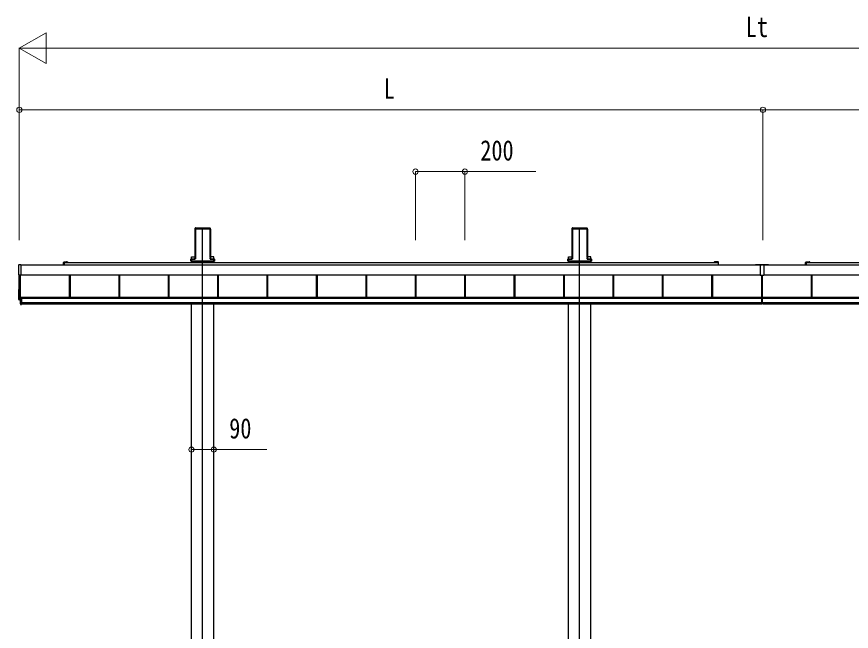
# Model space of a CAD drawing. Units: millimetres, scale not verified. Extents: x -12615 to 12615, y -8910 to 8910.
# Drawn here: x -5651 to -2273, y -3410 to -921 of the extents above; entities that cross this region are included whole.
import ezdxf
from ezdxf.enums import TextEntityAlignment as Align

# ---------------------------------------------------------------- set-up
doc = ezdxf.new("R2010")
doc.units = ezdxf.units.MM
doc.header["$LTSCALE"] = 40
for name, color, linetype in [('0-3_YKK_12', 2, 'Continuous'), ('0-4_YKK_13', 4, 'Continuous'), ('0-5_YKK_A1', 4, 'Continuous')]:
    doc.layers.add(name, color=color, linetype=linetype)
doc.layers.add('0-6_YKK_D', color=6, linetype='Continuous', lineweight=18)
doc.styles.add('ＭＳ ゴシック', font='')
doc.styles.get('ＭＳ ゴシック').set_extended_font_data('MS Gothic')

msp = doc.modelspace()

# ---------------------------------------------------------------- linework, layer by layer
at = {"layer": '0-3_YKK_12'}
for p, q in [((-4898.22, -4834.6), (-4898.22, -1777.45)), ((-3372.22, -4834.6), (-3372.22, -1777.45))]:
    msp.add_line(p, q, dxfattribs=at)
at = {"layer": '0-4_YKK_13'}
for p, q in [((-2660.22, -1924.48), (-2660.22, -1926.48)), ((-2660.22, -1924.48), (-2607.22, -1924.48)), ((-2607.22, -1926.48), (-2607.22, -1924.48)), ((-2660.22, -1926.48), (-2641.22, -1926.48)), ((-2641.22, -1926.48), (-2641.22, -1969.48)), ((-2626.22, -1926.48), (-2626.22, -1969.48)), ((-2626.22, -1926.48), (-2607.22, -1926.48)), ((-2626.22, -1969.48), (-2641.22, -1969.48))]:
    msp.add_line(p, q, dxfattribs=at)
at = {"layer": '0-5_YKK_A1'}
for p, q in [((-4929.47, -1782.8), (-4929.47, -1899.48)), ((-4929.11, -1776.95), (-4929.45, -1782.45)), ((-4928.67, -1777.42), (-4929.11, -1776.95)), ((-4928.61, -1776.48), (-4926.57, -1776.48)), ((-4928.61, -1776.48), (-4928.17, -1776.95)), ((-4928.59, -1893.42), (-4928.59, -1778.3)), ((-4928.09, -1777.98), (-4928.09, -1893.1)), ((-4926.26, -1776.81), (-4926.57, -1776.48)), ((-4926.26, -1776.81), (-4870.18, -1776.81)), ((-4925.72, -1779.95), (-4870.72, -1779.95)), ((-4925.72, -1901.31), (-4925.72, -1779.95)), ((-4870.18, -1776.81), (-4869.87, -1776.48)), ((-4869.87, -1776.48), (-4867.83, -1776.48)), ((-4868.34, -1893.1), (-4868.34, -1777.98)), ((-4868.27, -1776.95), (-4867.83, -1776.48)), ((-4867.85, -1778.3), (-4867.85, -1893.42)), ((-4867.33, -1776.95), (-4867.77, -1777.42)), ((-4867.33, -1776.95), (-4866.98, -1782.45)), ((-4866.97, -1782.8), (-4866.97, -1899.48)), ((-3403.47, -1782.8), (-3403.47, -1899.48)), ((-3403.11, -1776.95), (-3403.45, -1782.45)), ((-3402.67, -1777.42), (-3403.11, -1776.95)), ((-3402.61, -1776.48), (-3400.57, -1776.48)), ((-3402.61, -1776.48), (-3402.17, -1776.95)), ((-3402.59, -1893.42), (-3402.59, -1778.3)), ((-3402.09, -1777.98), (-3402.09, -1893.1)), ((-3400.26, -1776.81), (-3400.57, -1776.48)), ((-3400.26, -1776.81), (-3344.18, -1776.81)), ((-3399.72, -1779.95), (-3344.72, -1779.95)), ((-3399.72, -1901.31), (-3399.72, -1779.95)), ((-3344.18, -1776.81), (-3343.87, -1776.48)), ((-3343.87, -1776.48), (-3341.83, -1776.48)), ((-3342.34, -1893.1), (-3342.34, -1777.98)), ((-3342.27, -1776.95), (-3341.83, -1776.48)), ((-3341.85, -1778.3), (-3341.85, -1893.42)), ((-3341.33, -1776.95), (-3341.77, -1777.42)), ((-3341.33, -1776.95), (-3340.98, -1782.45)), ((-3340.97, -1782.8), (-3340.97, -1899.48)), ((-5460.72, -1926.37), (-5460.72, -1916.4)), ((-5458.22, -1913.9), (-5450.68, -1913.9)), ((-5458.22, -1916.4), (-2825.97, -1916.4)), ((-5458.22, -1916.7), (-5458.22, -1926.37)), ((-5444.47, -1916.4), (-5457.92, -1916.4)), ((-5449.76, -1913.9), (-5444.47, -1913.9)), ((-4946.09, -1910.22), (-4946.09, -1910.72)), ((-4946.09, -1910.72), (-4945.62, -1910.72)), ((-4945.62, -1910.22), (-4945.62, -1903.34)), ((-4943.63, -1910.22), (-4945.62, -1910.22)), ((-4945.62, -1910.22), (-4945.62, -1910.72)), ((-4943.63, -1910.72), (-4945.62, -1910.72)), ((-4945.59, -1902.38), (-4930.58, -1902.38)), ((-4943.63, -1903.43), (-4943.63, -1910.22)), ((-4930.05, -1903.43), (-4943.63, -1903.43)), ((-4943.63, -1910.22), (-4852.81, -1910.22)), ((-4943.63, -1910.72), (-4852.81, -1910.72)), ((-4943.62, -1910.22), (-4943.62, -1910.72)), ((-4943.42, -1893.04), (-4929.47, -1893.04)), ((-4943.42, -1902.38), (-4943.42, -1893.04)), ((-4943.42, -1916.4), (-4943.42, -1910.72)), ((-4943.22, -1910.72), (-4943.22, -1916.4)), ((-4942.22, -1910.38), (-4854.22, -1910.38)), ((-4929.48, -1899.83), (-4929.58, -1901.44)), ((-4929.06, -1901.99), (-4928.68, -1895.9)), ((-4928.18, -1895.93), (-4928.56, -1902.02)), ((-4867.88, -1902.02), (-4868.25, -1895.93)), ((-4867.76, -1895.9), (-4867.38, -1901.99)), ((-4853.02, -1893.04), (-4866.97, -1893.04)), ((-4866.95, -1899.83), (-4866.86, -1901.44)), ((-4866.38, -1902.93), (-4852.81, -1902.93)), ((-4852.81, -1903.43), (-4866.38, -1903.43)), ((-4865.86, -1902.38), (-4850.85, -1902.38)), ((-4853.22, -1910.72), (-4853.22, -1916.4)), ((-4853.02, -1902.38), (-4853.02, -1893.04)), ((-4853.02, -1916.4), (-4853.02, -1910.72)), ((-4852.81, -1902.93), (-4852.81, -1903.43)), ((-4852.81, -1910.22), (-4852.81, -1903.43)), ((-4850.81, -1910.22), (-4852.81, -1910.22)), ((-4852.81, -1910.22), (-4852.81, -1910.72)), ((-4850.81, -1910.72), (-4852.81, -1910.72)), ((-4850.81, -1903.34), (-4850.81, -1910.22)), ((-4850.81, -1910.22), (-4850.81, -1910.72)), ((-4850.35, -1910.72), (-4850.81, -1910.72)), ((-4850.35, -1910.22), (-4850.35, -1910.72)), ((-3420.09, -1910.22), (-3420.09, -1910.72)), ((-3420.09, -1910.72), (-3419.62, -1910.72)), ((-3419.62, -1910.22), (-3419.62, -1903.34)), ((-3417.63, -1910.22), (-3419.62, -1910.22)), ((-3419.62, -1910.22), (-3419.62, -1910.72)), ((-3417.63, -1910.72), (-3419.62, -1910.72)), ((-3419.59, -1902.38), (-3404.58, -1902.38)), ((-3417.63, -1903.43), (-3417.63, -1910.22)), ((-3404.05, -1903.43), (-3417.63, -1903.43)), ((-3417.63, -1910.22), (-3326.81, -1910.22)), ((-3417.63, -1910.72), (-3326.81, -1910.72)), ((-3417.62, -1910.22), (-3417.62, -1910.72)), ((-3417.42, -1893.04), (-3403.47, -1893.04)), ((-3417.42, -1902.38), (-3417.42, -1893.04)), ((-3417.42, -1916.4), (-3417.42, -1910.72)), ((-3417.22, -1910.72), (-3417.22, -1916.4)), ((-3416.22, -1910.38), (-3328.22, -1910.38)), ((-3403.48, -1899.83), (-3403.58, -1901.44)), ((-3403.06, -1901.99), (-3402.68, -1895.9)), ((-3402.18, -1895.93), (-3402.56, -1902.02)), ((-3341.88, -1902.02), (-3342.25, -1895.93)), ((-3341.76, -1895.9), (-3341.38, -1901.99)), ((-3327.02, -1893.04), (-3340.97, -1893.04)), ((-3340.95, -1899.83), (-3340.86, -1901.44)), ((-3340.38, -1902.93), (-3326.81, -1902.93)), ((-3326.81, -1903.43), (-3340.38, -1903.43)), ((-3339.86, -1902.38), (-3324.85, -1902.38)), ((-3327.22, -1910.72), (-3327.22, -1916.4)), ((-3327.02, -1902.38), (-3327.02, -1893.04)), ((-3327.02, -1916.4), (-3327.02, -1910.72)), ((-3326.81, -1902.93), (-3326.81, -1903.43)), ((-3326.81, -1910.22), (-3326.81, -1903.43)), ((-3324.81, -1910.22), (-3326.81, -1910.22)), ((-3326.81, -1910.22), (-3326.81, -1910.72)), ((-3324.81, -1910.72), (-3326.81, -1910.72)), ((-3324.81, -1903.34), (-3324.81, -1910.22)), ((-3324.81, -1910.22), (-3324.81, -1910.72)), ((-3324.35, -1910.72), (-3324.81, -1910.72)), ((-3324.35, -1910.22), (-3324.35, -1910.72)), ((-2820.68, -1913.9), (-2825.97, -1913.9)), ((-2825.97, -1916.4), (-2812.52, -1916.4)), ((-2812.22, -1913.9), (-2819.76, -1913.9)), ((-2812.22, -1916.7), (-2812.22, -1926.37)), ((-2809.72, -1926.37), (-2809.72, -1916.4)), ((-2457.72, -1926.37), (-2457.72, -1916.4)), ((-2455.22, -1913.9), (-2447.68, -1913.9)), ((-2455.22, -1916.4), (177.03, -1916.4)), ((-2455.22, -1916.7), (-2455.22, -1926.37)), ((-2441.47, -1916.4), (-2454.92, -1916.4)), ((-2446.76, -1913.9), (-2441.47, -1913.9)), ((-5641.72, -1966.81), (-5641.72, -1925.79)), ((-5633.72, -1926.37), (-2635.02, -1926.37)), ((-2632.42, -1926.37), (366.28, -1926.37)), ((-5633.72, -1968.08), (-5641.25, -1967.62)), ((-5640.22, -2066.53), (-5640.22, -1967.68)), ((-5635.22, -2084.57), (-5635.22, -1967.99)), ((-5633.72, -1966.31), (-2641.22, -1966.31)), ((-5633.72, -1966.55), (-2641.22, -1966.55)), ((-5633.72, -1967.58), (-5633.72, -1968.08)), ((-5436.72, -2057.3), (-5436.72, -1966.55)), ((-5436.32, -2057.3), (-5436.32, -1966.55)), ((-5433.72, -2057.3), (-5433.72, -1966.55)), ((-5236.72, -2057.3), (-5236.72, -1966.55)), ((-5234.12, -2057.3), (-5234.12, -1966.55)), ((-5233.72, -2057.3), (-5233.72, -1966.55)), ((-5036.72, -2057.3), (-5036.72, -1966.55)), ((-5034.12, -2057.3), (-5034.12, -1966.55)), ((-5033.72, -2057.3), (-5033.72, -1966.55)), ((-4836.72, -2057.3), (-4836.72, -1966.55)), ((-4834.12, -2057.3), (-4834.12, -1966.55)), ((-4833.72, -2057.3), (-4833.72, -1966.55)), ((-4636.72, -2057.3), (-4636.72, -1966.55)), ((-4634.12, -2057.3), (-4634.12, -1966.55)), ((-4633.72, -2057.3), (-4633.72, -1966.55)), ((-4436.72, -2057.3), (-4436.72, -1966.55)), ((-4434.12, -2057.3), (-4434.12, -1966.55)), ((-4433.72, -2057.3), (-4433.72, -1966.55)), ((-4236.72, -2057.3), (-4236.72, -1966.55)), ((-4234.12, -2057.3), (-4234.12, -1966.55)), ((-4233.72, -2057.3), (-4233.72, -1966.55)), ((-4036.72, -2057.3), (-4036.72, -1966.55)), ((-4034.12, -2057.3), (-4034.12, -1966.55)), ((-4033.72, -2057.3), (-4033.72, -1966.55)), ((-3836.72, -2057.3), (-3836.72, -1966.55)), ((-3834.12, -2057.3), (-3834.12, -1966.55)), ((-3833.72, -2057.3), (-3833.72, -1966.55)), ((-3636.72, -2057.3), (-3636.72, -1966.55)), ((-3634.12, -2057.3), (-3634.12, -1966.55)), ((-3633.72, -2057.3), (-3633.72, -1966.55)), ((-3436.72, -2057.3), (-3436.72, -1966.55)), ((-3434.12, -2057.3), (-3434.12, -1966.55)), ((-3433.72, -2057.3), (-3433.72, -1966.55)), ((-3236.72, -2057.3), (-3236.72, -1966.55)), ((-3234.12, -2057.3), (-3234.12, -1966.55)), ((-3233.72, -2057.3), (-3233.72, -1966.55)), ((-3036.72, -2057.3), (-3036.72, -1966.55)), ((-3034.12, -2057.3), (-3034.12, -1966.55)), ((-3033.72, -2057.3), (-3033.72, -1966.55)), ((-2836.72, -2057.3), (-2836.72, -1966.55)), ((-2834.12, -2057.3), (-2834.12, -1966.55)), ((-2833.72, -2057.3), (-2833.72, -1966.55)), ((-2635.22, -2084.57), (-2635.22, -1969.48)), ((-2635.02, -2084.57), (-2635.02, -1969.48)), ((-2632.42, -2084.57), (-2632.42, -1969.48)), ((-2632.22, -2084.57), (-2632.22, -1969.48)), ((-2626.22, -1966.31), (366.28, -1966.31)), ((-2626.22, -1966.55), (366.28, -1966.55)), ((-2433.72, -2057.3), (-2433.72, -1966.55)), ((-2433.32, -2057.3), (-2433.32, -1966.55)), ((-2430.72, -2057.3), (-2430.72, -1966.55)), ((-5641.72, -2066.91), (-5641.72, -2025.89)), ((-5641.25, -2025.39), (-5640.22, -2025.33)), ((-5635.22, -2057.03), (-5631.72, -2057.03)), ((-5631.72, -2057.3), (-2635.02, -2057.3)), ((-5631.72, -2059.31), (-2635.02, -2059.31)), ((-2632.42, -2057.3), (364.28, -2057.3)), ((-2632.42, -2059.31), (364.28, -2059.31)), ((-5635.22, -2068.09), (-5641.25, -2067.72)), ((-5640.22, -2066.53), (-5635.22, -2066.53)), ((-5631.72, -2079.47), (-5635.22, -2079.47)), ((-5635.22, -2086.09), (-5631.72, -2086.09)), ((-5631.72, -2061.1), (-2635.02, -2061.1)), ((-5631.72, -2061.1), (-2635.02, -2061.1)), ((-5631.72, -2078.08), (-2635.02, -2078.08)), ((-5631.72, -2084.57), (-2635.02, -2084.57)), ((-4943.42, -3859.6), (-4943.42, -2084.57)), ((-4853.02, -3859.6), (-4853.02, -2084.57)), ((-3417.42, -3859.6), (-3417.42, -2084.57)), ((-3327.02, -3859.6), (-3327.02, -2084.57)), ((-2632.42, -2061.1), (364.28, -2061.1)), ((-2632.42, -2061.1), (364.28, -2061.1)), ((-2632.42, -2078.08), (364.28, -2078.08)), ((-2632.42, -2084.57), (364.28, -2084.57))]:
    msp.add_line(p, q, dxfattribs=at)
for points in [[(-5641.25, -1925.29), (-5633.72, -1924.83), (-5633.72, -1925.33), (-5633.72, -1967.58)], [(-4946.09, -1902.88), (-4946.09, -1910.22), (-4945.62, -1910.22)], [(-4943.63, -1903.43), (-4943.63, -1902.93), (-4930.05, -1902.93)], [(-4850.35, -1902.88), (-4850.35, -1910.22), (-4850.81, -1910.22)], [(-3420.09, -1902.88), (-3420.09, -1910.22), (-3419.62, -1910.22)], [(-3417.63, -1903.43), (-3417.63, -1902.93), (-3404.05, -1902.93)], [(-3324.35, -1902.88), (-3324.35, -1910.22), (-3324.81, -1910.22)], [(-5635.22, -2057.03), (-5635.22, -2079.47), (-5635.22, -2086.09)], [(-5632.22, -2057.03), (-5632.22, -2079.47), (-5632.22, -2086.09)], [(-5631.72, -2057.03), (-5631.72, -2079.47), (-5631.72, -2086.09)]]:
    msp.add_lwpolyline(points, dxfattribs=at)
for centre, radius, start, end in [((-5641.22, -1925.79), 0.497, 93.16944, 179.94772), ((-5458.22, -1916.4), 2.5, 90, 180), ((-5457.92, -1916.7), 0.3, 90, 180), ((-5450.68, -1914.1), 0.2, 23.57818, 90), ((-5450.22, -1913.9), 0.3, 203.57818, 336.42182), ((-5449.76, -1914.1), 0.2, 90, 156.42182), ((-5444.47, -1915.15), 1.25, 270, 90), ((-4945.12, -1903.34), 0.501, 90.24971, 179.75029), ((-4851.31, -1903.34), 0.501, 0.24971, 89.75029), ((-3419.12, -1903.34), 0.501, 90.24971, 179.75029), ((-3325.31, -1903.34), 0.501, 0.24971, 89.75029), ((-2825.97, -1915.15), 1.25, 90, 270), ((-2820.68, -1914.1), 0.2, 23.57818, 90), ((-2820.22, -1913.9), 0.3, 203.57818, 336.42182), ((-2819.76, -1914.1), 0.2, 90, 156.42182), ((-2812.52, -1916.7), 0.3, 360, 90), ((-2812.22, -1916.4), 2.5, 0, 90), ((-2455.22, -1916.4), 2.5, 90, 180), ((-2454.92, -1916.7), 0.3, 90, 180), ((-2447.68, -1914.1), 0.2, 23.57818, 90), ((-2447.22, -1913.9), 0.3, 203.57818, 336.42182), ((-2446.76, -1914.1), 0.2, 90, 156.42182), ((-2441.47, -1915.15), 1.25, 270, 90), ((-5640.85, -1966.85), 0.873, 177.74142, 242.53793), ((-5641.22, -2025.89), 0.497, 93.16944, 179.94772), ((-5640.85, -2066.95), 0.873, 177.74142, 242.53793)]:
    msp.add_arc(centre, radius, start, end, dxfattribs=at)
for centre, major_axis, ratio, start_param, end_param in [((-4929.42, -1782.45), (0.031, 0.5), 0.061627, 1.5746234, 2.3600215), ((-4928.61, -1776.99), (0.346, -0.364), 0.996462, 2.3838095, 3.8892836), ((-4928.89, -1780.45), (0.22, 3.04), 0.070684, 5.5043854, 6.2286971), ((-4928.4, -1780.48), (0.22, 3.54), 0.060877, 5.5025319, 6.2268436), ((-4868.04, -1780.48), (-0.22, 3.54), 0.060877, 0.0563417, 0.7806534), ((-4867.54, -1780.45), (-0.22, 3.04), 0.070684, 0.0544883, 0.7787999), ((-4867.83, -1776.99), (-0.346, -0.364), 0.996462, 2.3939017, 3.8993758), ((-4867.01, -1782.45), (-0.031, 0.5), 0.061627, 3.9231638, 4.7085619), ((-3403.42, -1782.45), (0.031, 0.5), 0.061627, 1.5746234, 2.3600215), ((-3402.61, -1776.99), (0.346, -0.364), 0.996462, 2.3838095, 3.8892836), ((-3402.89, -1780.45), (0.22, 3.04), 0.070684, 5.5043854, 6.2286971), ((-3402.4, -1780.48), (0.22, 3.54), 0.060877, 5.5025319, 6.2268436), ((-3342.04, -1780.48), (-0.22, 3.54), 0.060877, 0.0563417, 0.7806534), ((-3341.54, -1780.45), (-0.22, 3.04), 0.070684, 0.0544883, 0.7787999), ((-3341.83, -1776.99), (-0.346, -0.364), 0.996462, 2.3939017, 3.8993758), ((-3341.01, -1782.45), (-0.031, 0.5), 0.061627, 3.9231638, 4.7085619), ((-4945.59, -1902.88), (0.355, -0.355), 0.99628, 2.358058, 3.9251274), ((-4943.63, -1903.34), (2, 0), 0.045872, 3.2026792, 4.712389), ((-4943.63, -1902.84), (1.5, 0), 0.061163, 3.2026792, 4.712389), ((-4930.58, -1901.37), (0.691, -0.728), 0.996462, 5.5254021, 7.0308762), ((-4930.06, -1901.92), (-0.693, 0.73), 0.992955, 2.3838095, 3.8892836), ((-4930.06, -1901.92), (1.04, -1.09), 0.996462, 5.5254021, 7.0308762), ((-4929.51, -1899.83), (0.031, 0.5), 0.061627, 4.716216, 5.5016142), ((-4928.9, -1895.9), (0.22, 3.5), 0.061627, 4.716216, 5.5016142), ((-4928.4, -1895.93), (0.22, 4), 0.053972, 4.7153191, 5.5007173), ((-4868.04, -1895.93), (-0.22, 4), 0.053972, 0.782468, 1.5678662), ((-4866.38, -1901.92), (-1.04, -1.09), 0.996462, 5.5354944, 7.0409685), ((-4867.54, -1895.9), (-0.22, 3.5), 0.061627, 0.7815711, 1.5669693), ((-4866.38, -1901.92), (0.693, 0.73), 0.992955, 2.3939017, 3.8993758), ((-4866.92, -1899.83), (-0.031, 0.5), 0.061627, 0.7815711, 1.5669693), ((-4865.86, -1901.37), (-0.691, -0.728), 0.996462, 5.5354944, 7.0409685), ((-4852.81, -1902.84), (1.5, 0), 0.061163, 4.712389, 6.2220988), ((-4852.81, -1903.34), (2, 0), 0.045872, 4.712389, 6.2220988), ((-4850.85, -1902.88), (-0.355, -0.355), 0.99628, 2.358058, 3.9251274), ((-3419.59, -1902.88), (0.355, -0.355), 0.99628, 2.358058, 3.9251274), ((-3417.63, -1903.34), (2, 0), 0.045872, 3.2026792, 4.712389), ((-3417.63, -1902.84), (1.5, 0), 0.061163, 3.2026792, 4.712389), ((-3404.58, -1901.37), (0.691, -0.728), 0.996462, 5.5254021, 7.0308762), ((-3404.06, -1901.92), (-0.693, 0.73), 0.992955, 2.3838095, 3.8892836), ((-3404.06, -1901.92), (1.04, -1.09), 0.996462, 5.5254021, 7.0308762), ((-3403.51, -1899.83), (0.031, 0.5), 0.061627, 4.716216, 5.5016142), ((-3402.9, -1895.9), (0.22, 3.5), 0.061627, 4.716216, 5.5016142), ((-3402.4, -1895.93), (0.22, 4), 0.053972, 4.7153191, 5.5007173), ((-3342.04, -1895.93), (-0.22, 4), 0.053972, 0.782468, 1.5678662), ((-3340.38, -1901.92), (-1.04, -1.09), 0.996462, 5.5354944, 7.0409685), ((-3341.54, -1895.9), (-0.22, 3.5), 0.061627, 0.7815711, 1.5669693), ((-3340.38, -1901.92), (0.693, 0.73), 0.992955, 2.3939017, 3.8993758), ((-3340.92, -1899.83), (-0.031, 0.5), 0.061627, 0.7815711, 1.5669693), ((-3339.86, -1901.37), (-0.691, -0.728), 0.996462, 5.5354944, 7.0409685), ((-3326.81, -1902.84), (1.5, 0), 0.061163, 4.712389, 6.2220988), ((-3326.81, -1903.34), (2, 0), 0.045872, 4.712389, 6.2220988), ((-3324.85, -1902.88), (-0.355, -0.355), 0.99628, 2.358058, 3.9251274)]:
    msp.add_ellipse(centre, major_axis=major_axis, ratio=ratio, start_param=start_param, end_param=end_param, dxfattribs=at)
at = {"layer": '0-6_YKK_D', "color": 1}
for p, q in [((-5640.22, -1048.51), (-5531.96, -986.01)), ((-5531.96, -1111.01), (-5531.96, -986.01)), ((-5640.22, -1826.37), (-5640.22, -1047.51)), ((-5640.22, -1048.51), (-5531.96, -1111.01)), ((-5640.22, -1048.51), (-5423.71, -1048.51)), ((-5515.22, -1048.51), (247.78, -1048.51))]:
    msp.add_line(p, q, dxfattribs=at)
at = {"layer": '0-6_YKK_D'}
for p, q in [((-5640.22, -1826.37), (-5640.22, -1297.51)), ((-2630.22, -1298.51), (-5640.22, -1298.51)), ((-2630.22, -1826.37), (-2630.22, -1297.51)), ((-2630.22, -1826.37), (-2630.22, -1297.51)), ((372.78, -1298.51), (-2630.22, -1298.51)), ((-4036.72, -1826.37), (-4036.72, -1547.51)), ((-3836.72, -1826.37), (-3836.72, -1547.51)), ((-4943.42, -2620.94), (-4943.42, -2674.97)), ((-4853.02, -2620.94), (-4853.02, -2674.97))]:
    msp.add_line(p, q, dxfattribs=at)
for points in [[(-4036.72, -1548.51), (-3836.72, -1548.51), (-3550.22, -1548.51)], [(-4943.42, -2673.97), (-4853.02, -2673.97), (-4638.52, -2673.97)]]:
    msp.add_lwpolyline(points, dxfattribs=at)
for centre in [(-5640.22, -1298.51), (-2630.22, -1298.51), (-2630.22, -1298.51), (-4036.72, -1548.51), (-3836.72, -1548.51), (-4943.42, -2673.97), (-4853.02, -2673.97)]:
    msp.add_circle(centre, 10.62, dxfattribs=at)

# ---------------------------------------------------------------- texts
at = {"layer": '0-6_YKK_D', "color": 1, "style": 'ＭＳ ゴシック', "width": 0.8}
msp.add_text('Lt', height=82.48, dxfattribs=at).set_placement((-2699.72, -1028.51), align=Align.BOTTOM_LEFT)
at = {"layer": '0-6_YKK_D', "style": 'ＭＳ ゴシック', "width": 0.8}
for s, p in [('L', (-4165.22, -1278.51)), ('200', (-3774.22, -1528.51)), ('90', (-4790.52, -2653.97))]:
    msp.add_text(s, height=82.48, dxfattribs=at).set_placement(p, align=Align.BOTTOM_LEFT)

doc.saveas('drawing.dxf')
